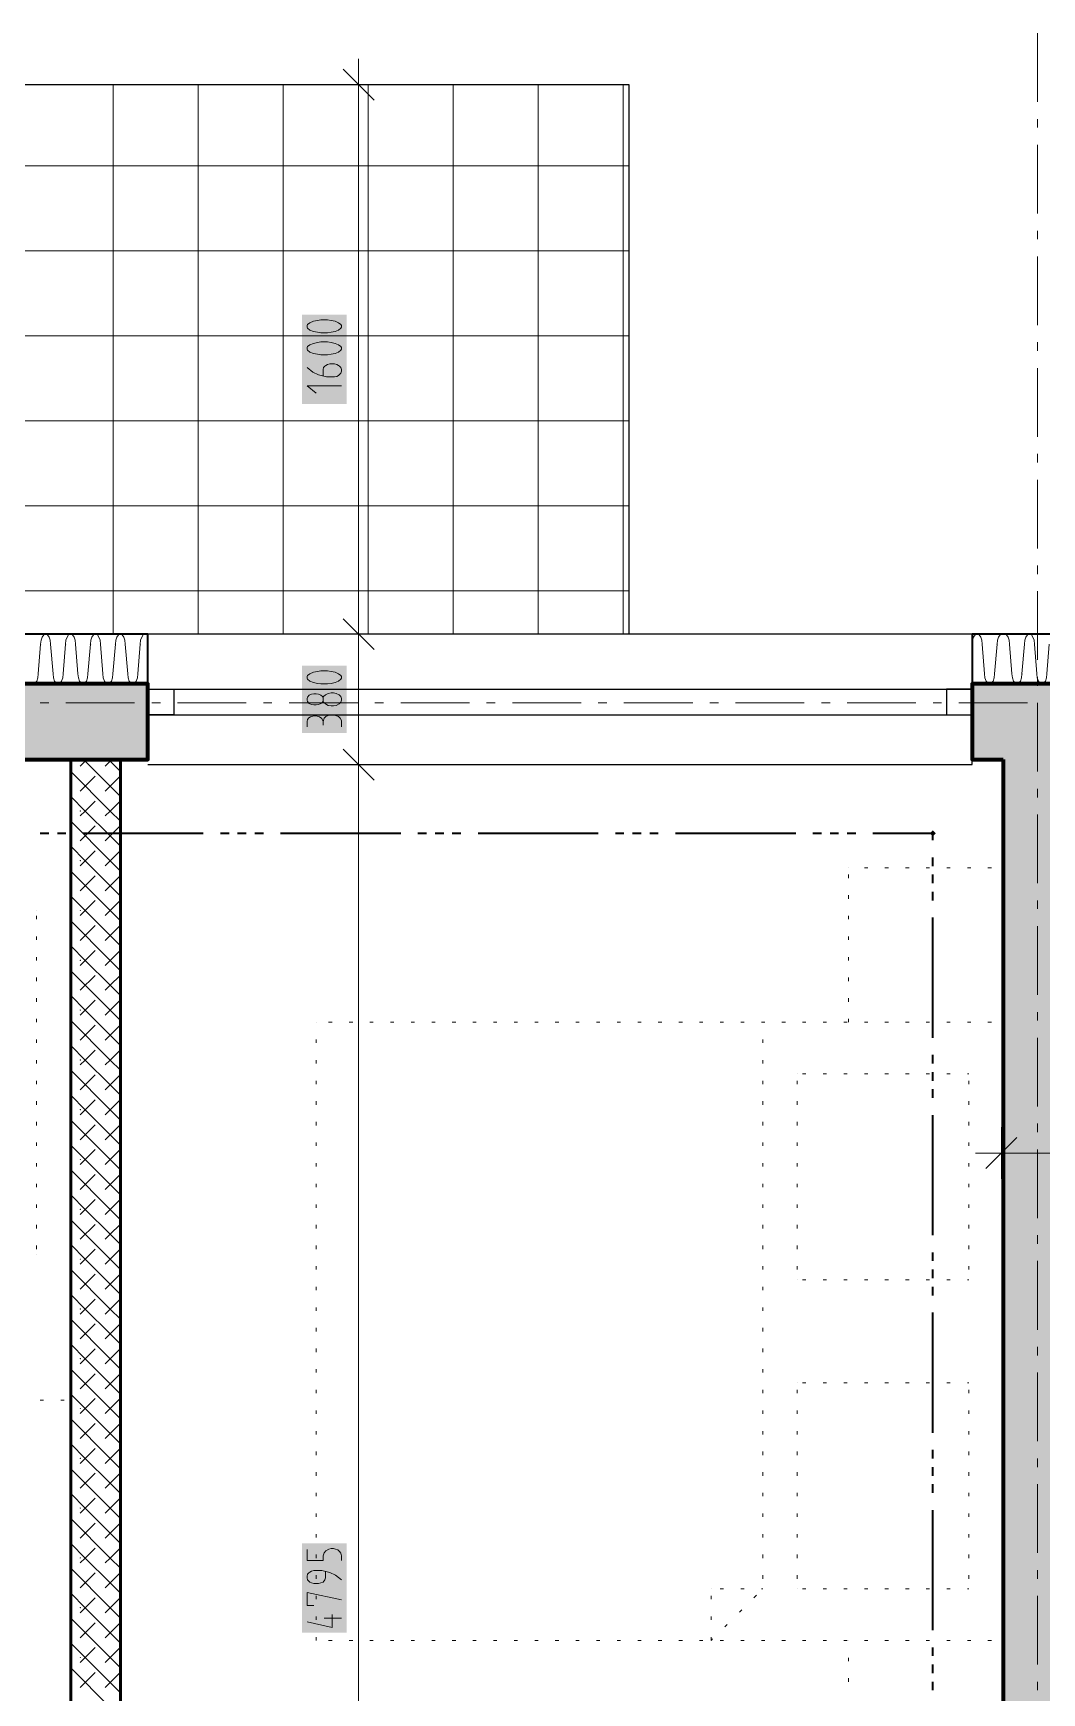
# Model space of a CAD drawing. Header units: millimetres. Extents: x 0 to 594, y 0 to 420.
# Drawn here: x 385.46 to 415.57, y 302.35 to 351.89 of the extents above; entities that cross this region are included whole.
import ezdxf

# ---------------------------------------------------------------- set-up
doc = ezdxf.new("R2010")
doc.units = ezdxf.units.MM
doc.header["$LTSCALE"] = 8
for name, color, linetype in [('PDF_Koty delkove', 7, 'Continuous'), ('PDF_Nabytek', 7, 'Continuous'), ('PDF_Obecne 0.25', 7, 'Continuous'), ('PDF_Okna', 7, 'Continuous'), ('PDF_Osy hlavni', 7, 'Continuous'), ('PDF_Pozarni useky', 7, 'Continuous'), ('PDF_Pricky zdene', 7, 'Continuous'), ('PDF_Srafy', 7, 'Continuous'), ('PDF_Steny obvodove nosne', 7, 'Continuous'), ('PDF_Zatepleni', 7, 'Continuous')]:
    doc.layers.add(name, color=color, linetype=linetype)

msp = doc.modelspace()

# ---------------------------------------------------------------- linework, layer by layer
at = {"layer": 'PDF_Koty delkove', "lineweight": 18}
for points in [[(395.636, 349.889), (394.714, 350.811)], [(395.175, 350.35), (395.175, 351.119)], [(395.944, 350.35), (395.175, 350.35), (394.406, 350.35)], [(395.175, 243.7), (395.175, 246.262), (395.175, 249.03), (395.175, 251.51), (395.175, 279.421), (395.175, 280.907), (395.175, 330.055), (395.175, 333.95), (395.175, 350.35)], [(394.252, 343.328), (394.047, 343.328), (393.945, 343.314), (393.825, 343.287), (393.723, 343.245), (393.654, 343.191), (393.638, 343.163), (393.638, 343.109), (393.654, 343.081), (393.723, 343.027), (393.825, 342.986), (393.945, 342.958), (394.047, 342.944), (394.252, 342.944), (394.354, 342.958), (394.474, 342.986), (394.577, 343.027), (394.645, 343.081), (394.663, 343.109), (394.663, 343.163), (394.645, 343.191), (394.577, 343.245), (394.474, 343.287)], [(394.474, 343.287), (394.354, 343.314), (394.252, 343.328)], [(394.457, 341.63), (394.218, 341.63), (393.979, 341.685), (393.808, 341.767), (393.638, 341.904)], [(394.115, 341.658), (394.115, 341.849), (394.133, 341.904), (394.167, 341.945), (394.201, 341.972), (394.252, 342), (394.32, 342.013), (394.457, 342.013), (394.525, 342), (394.577, 341.972), (394.61, 341.945), (394.645, 341.904), (394.663, 341.849), (394.663, 341.795), (394.645, 341.74), (394.61, 341.699), (394.577, 341.672), (394.525, 341.644), (394.457, 341.63)], [(394.663, 341.356), (393.638, 341.356), (393.91, 341.138)], [(395.636, 333.489), (394.714, 334.411)], [(395.944, 333.95), (395.175, 333.95), (394.406, 333.95)], [(394.115, 331.948), (394.098, 331.921), (394.047, 331.88), (393.979, 331.853), (393.91, 331.839), (393.842, 331.839), (393.774, 331.853), (393.705, 331.88), (393.654, 331.935), (393.638, 331.976), (393.638, 332.03), (393.654, 332.071), (393.705, 332.126), (393.774, 332.154)], [(393.774, 332.154), (393.842, 332.167), (393.91, 332.167), (393.979, 332.154), (394.047, 332.126), (394.098, 332.085), (394.115, 332.058)], [(393.638, 331.182), (393.638, 331.346), (393.654, 331.401), (393.689, 331.455)], [(393.689, 331.455), (393.74, 331.483), (393.842, 331.51), (393.91, 331.51), (394.013, 331.483), (394.081, 331.428), (394.115, 331.346), (394.115, 331.237)], [(394.663, 331.182), (394.663, 331.373), (394.628, 331.441), (394.577, 331.496), (394.491, 331.524), (394.423, 331.538), (394.354, 331.538), (394.269, 331.524), (394.201, 331.496), (394.15, 331.441), (394.115, 331.346)], [(395.636, 329.594), (394.714, 330.516)], [(395.944, 330.055), (395.175, 330.055), (394.406, 330.055)], [(414.361, 319.233), (414.361, 318.464), (414.361, 317.696)], [(414.822, 318.925), (413.899, 318.003)], [(414.361, 318.464), (413.592, 318.464)], [(549.557, 318.464), (545.764, 318.464), (542.39, 318.464), (503.945, 318.464), (501.177, 318.464), (459.665, 318.464), (456.898, 318.464), (416.513, 318.464), (414.361, 318.464)], [(393.638, 306.631), (393.638, 306.303), (394.115, 306.303), (394.115, 306.44), (394.15, 306.535), (394.201, 306.59), (394.286, 306.645), (394.354, 306.659), (394.423, 306.659), (394.491, 306.645), (394.559, 306.617), (394.61, 306.576), (394.645, 306.522), (394.663, 306.44), (394.663, 306.303)], [(394.663, 305.728), (394.491, 305.865), (394.32, 305.947), (394.081, 306.001), (393.842, 306.001), (393.774, 305.988), (393.723, 305.96), (393.689, 305.933), (393.654, 305.892), (393.638, 305.837), (393.638, 305.783), (393.654, 305.728), (393.689, 305.687), (393.723, 305.66), (393.774, 305.632), (393.842, 305.618), (393.979, 305.618), (394.047, 305.632), (394.115, 305.66), (394.167, 305.728), (394.184, 305.783), (394.184, 305.974)], [(393.842, 304.961), (393.638, 304.961), (393.638, 305.344), (394.663, 305.126)], [(394.389, 304.687), (394.389, 304.304), (393.638, 304.469)], [(394.663, 304.578), (394.15, 304.578)]]:
    msp.add_lwpolyline(points, dxfattribs=at)
for points in [[(394.252, 342.671), (394.047, 342.671), (393.945, 342.657), (393.825, 342.629), (393.723, 342.588), (393.654, 342.534), (393.638, 342.506), (393.638, 342.452), (393.654, 342.424), (393.723, 342.37), (393.825, 342.329), (393.945, 342.301), (394.047, 342.287), (394.252, 342.287), (394.354, 342.301), (394.474, 342.329), (394.577, 342.37), (394.645, 342.424), (394.663, 342.452), (394.663, 342.506), (394.645, 342.534), (394.577, 342.588), (394.474, 342.629), (394.354, 342.657)], [(394.252, 332.852), (394.047, 332.852), (393.945, 332.838), (393.825, 332.811), (393.723, 332.769), (393.654, 332.715), (393.638, 332.687), (393.638, 332.633), (393.654, 332.605), (393.723, 332.551), (393.825, 332.51), (393.945, 332.482), (394.047, 332.468), (394.252, 332.468), (394.354, 332.482), (394.474, 332.51), (394.577, 332.551), (394.645, 332.605), (394.663, 332.633), (394.663, 332.687), (394.645, 332.715), (394.577, 332.769), (394.474, 332.811), (394.354, 332.838)], [(394.423, 332.195), (394.354, 332.195), (394.269, 332.181), (394.184, 332.14), (394.133, 332.085), (394.115, 332.058), (394.115, 331.948), (394.133, 331.921), (394.184, 331.866), (394.269, 331.825), (394.354, 331.811), (394.423, 331.811), (394.508, 331.825), (394.594, 331.866), (394.645, 331.921), (394.663, 331.976), (394.663, 332.03), (394.645, 332.085), (394.594, 332.14), (394.508, 332.181)]]:
    msp.add_lwpolyline(points, close=True, dxfattribs=at)
at = {"layer": 'PDF_Koty delkove', "color": 7, "lineweight": 18, "true_color": 0xffffff, "transparency": 33554559}
for points in [[(394.816, 340.819), (394.816, 343.481), (393.484, 340.819), (393.484, 343.481)], [(394.816, 331), (394.816, 333.005), (393.484, 331), (393.484, 333.005)], [(394.816, 304.15), (394.816, 306.812), (393.484, 304.15), (393.484, 306.812)]]:
    msp.add_solid(points, dxfattribs=at)
at = {"layer": 'PDF_Nabytek', "lineweight": 13}
for points in [[(386.583, 330.055), (386.583, 330.055)], [(386.583, 329.745), (386.583, 329.848)], [(386.583, 329.13), (386.583, 329.233)], [(386.583, 328.515), (386.583, 328.618)], [(386.583, 327.9), (386.583, 328.003)], [(386.583, 327.285), (386.583, 327.388)], [(409.799, 326.98), (409.799, 326.98)], [(409.799, 326.98), (409.799, 326.98)], [(410.374, 326.98), (410.271, 326.98)], [(410.989, 326.98), (410.886, 326.98)], [(411.604, 326.98), (411.501, 326.98)], [(412.219, 326.98), (412.116, 326.98)], [(412.834, 326.98), (412.731, 326.98)], [(413.449, 326.98), (413.346, 326.98)], [(414.064, 326.98), (413.961, 326.98)], [(414.412, 326.98), (414.412, 326.98)], [(414.412, 326.98), (414.412, 326.98)], [(386.583, 326.67), (386.583, 326.773)], [(409.799, 326.67), (409.799, 326.773)], [(414.412, 326.67), (414.412, 326.773)], [(386.583, 326.055), (386.583, 326.158)], [(409.799, 326.055), (409.799, 326.158)], [(414.412, 326.055), (414.412, 326.158)], [(385.558, 325.699), (385.558, 325.699)], [(385.558, 325.699), (385.558, 325.699)], [(385.558, 325.44), (385.558, 325.543)], [(386.583, 325.44), (386.583, 325.543)], [(409.799, 325.44), (409.799, 325.543)], [(414.412, 325.44), (414.412, 325.543)], [(385.558, 324.825), (385.558, 324.928)], [(386.583, 324.825), (386.583, 324.928)], [(409.799, 324.825), (409.799, 324.928)], [(414.412, 324.825), (414.412, 324.928)], [(385.558, 324.21), (385.558, 324.313)], [(386.583, 324.21), (386.583, 324.313)], [(409.799, 324.21), (409.799, 324.313)], [(414.412, 324.21), (414.412, 324.313)], [(385.558, 323.595), (385.558, 323.698)], [(386.583, 323.595), (386.583, 323.698)], [(409.799, 323.595), (409.799, 323.698)], [(414.412, 323.595), (414.412, 323.698)], [(385.558, 322.98), (385.558, 323.083)], [(386.583, 322.98), (386.583, 323.083)], [(409.799, 322.98), (409.799, 323.083)], [(414.412, 322.98), (414.412, 323.083)], [(385.558, 322.365), (385.558, 322.468)], [(386.583, 322.365), (386.583, 322.468)], [(409.799, 322.368), (409.799, 322.468)], [(414.412, 322.368), (414.412, 322.468)], [(393.912, 322.365), (393.912, 322.368)], [(393.912, 322.368), (393.912, 322.368)], [(393.912, 322.368), (393.912, 322.368)], [(394.384, 322.368), (394.282, 322.368)], [(394.999, 322.368), (394.897, 322.368)], [(395.614, 322.368), (395.512, 322.368)], [(396.229, 322.368), (396.127, 322.368)], [(396.844, 322.368), (396.742, 322.368)], [(397.459, 322.368), (397.357, 322.368)], [(398.074, 322.368), (397.972, 322.368)], [(398.689, 322.368), (398.587, 322.368)], [(399.304, 322.368), (399.202, 322.368)], [(399.919, 322.368), (399.817, 322.368)], [(400.534, 322.368), (400.432, 322.368)], [(401.149, 322.368), (401.047, 322.368)], [(401.764, 322.368), (401.662, 322.368)], [(402.379, 322.368), (402.277, 322.368)], [(402.994, 322.368), (402.892, 322.368)], [(403.609, 322.368), (403.507, 322.368)], [(404.224, 322.368), (404.122, 322.368)], [(404.839, 322.368), (404.737, 322.368)], [(405.454, 322.368), (405.352, 322.368)], [(406.069, 322.368), (405.967, 322.368)], [(406.684, 322.368), (406.582, 322.368)], [(407.299, 322.368), (407.197, 322.368)], [(407.237, 322.365), (407.237, 322.368)], [(407.237, 322.368), (407.237, 322.368)], [(407.914, 322.368), (407.812, 322.368)], [(408.529, 322.368), (408.427, 322.368)], [(409.144, 322.368), (409.042, 322.368)], [(409.759, 322.368), (409.656, 322.368)], [(409.799, 322.368), (409.799, 322.368)], [(410.374, 322.368), (410.271, 322.368)], [(410.989, 322.368), (410.886, 322.368)], [(411.604, 322.368), (411.501, 322.368)], [(412.219, 322.368), (412.116, 322.368)], [(412.834, 322.368), (412.731, 322.368)], [(413.449, 322.368), (413.346, 322.368)], [(414.064, 322.368), (413.961, 322.368)], [(414.412, 322.368), (414.412, 322.368)], [(414.412, 322.365), (414.412, 322.368)], [(414.412, 322.368), (414.412, 322.368)], [(414.412, 322.368), (414.412, 322.368)], [(385.558, 321.75), (385.558, 321.853)], [(386.583, 321.75), (386.583, 321.853)], [(393.912, 321.75), (393.912, 321.853)], [(407.237, 321.75), (407.237, 321.853)], [(414.412, 321.75), (414.412, 321.853)], [(385.558, 321.135), (385.558, 321.238)], [(386.583, 321.135), (386.583, 321.238)], [(393.912, 321.135), (393.912, 321.238)], [(407.237, 321.135), (407.237, 321.238)], [(414.412, 321.135), (414.412, 321.238)], [(385.558, 320.52), (385.558, 320.623)], [(386.583, 320.52), (386.583, 320.623)], [(393.912, 320.52), (393.912, 320.623)], [(407.237, 320.52), (407.237, 320.623)], [(408.262, 320.83), (408.262, 320.83)], [(408.262, 320.83), (408.262, 320.83)], [(408.262, 320.52), (408.262, 320.623)], [(408.529, 320.83), (408.427, 320.83)], [(409.144, 320.83), (409.042, 320.83)], [(409.759, 320.83), (409.656, 320.83)], [(410.374, 320.83), (410.271, 320.83)], [(410.989, 320.83), (410.886, 320.83)], [(411.604, 320.83), (411.501, 320.83)], [(412.219, 320.83), (412.116, 320.83)], [(412.834, 320.83), (412.731, 320.83)], [(413.387, 320.83), (413.346, 320.83)], [(413.387, 320.83), (413.387, 320.83)], [(413.387, 320.52), (413.387, 320.623)], [(414.412, 320.52), (414.412, 320.623)], [(385.558, 319.905), (385.558, 320.008)], [(386.583, 319.905), (386.583, 320.008)], [(393.912, 319.905), (393.912, 320.008)], [(407.237, 319.905), (407.237, 320.008)], [(408.262, 319.905), (408.262, 320.008)], [(413.387, 319.905), (413.387, 320.008)], [(414.412, 319.905), (414.412, 320.008)], [(385.558, 319.29), (385.558, 319.393)], [(386.583, 319.29), (386.583, 319.393)], [(393.912, 319.29), (393.912, 319.393)], [(407.237, 319.29), (407.237, 319.393)], [(408.262, 319.29), (408.262, 319.393)], [(413.387, 319.29), (413.387, 319.393)], [(414.412, 319.29), (414.412, 319.393)], [(385.558, 318.675), (385.558, 318.778)], [(386.583, 318.675), (386.583, 318.778)], [(393.912, 318.675), (393.912, 318.778)], [(407.237, 318.675), (407.237, 318.778)], [(408.262, 318.675), (408.262, 318.778)], [(413.387, 318.675), (413.387, 318.778)], [(414.412, 318.675), (414.412, 318.778)], [(385.558, 318.06), (385.558, 318.163)], [(386.583, 318.06), (386.583, 318.163)], [(393.912, 318.06), (393.912, 318.163)], [(407.237, 318.06), (407.237, 318.163)], [(408.262, 318.06), (408.262, 318.163)], [(413.387, 318.06), (413.387, 318.163)], [(414.412, 318.06), (414.412, 318.163)], [(385.558, 317.445), (385.558, 317.548)], [(386.583, 317.445), (386.583, 317.548)], [(393.912, 317.445), (393.912, 317.548)], [(407.237, 317.445), (407.237, 317.548)], [(408.262, 317.445), (408.262, 317.548)], [(413.387, 317.445), (413.387, 317.548)], [(414.412, 317.445), (414.412, 317.548)], [(385.558, 316.83), (385.558, 316.933)], [(386.583, 316.83), (386.583, 316.933)], [(393.912, 316.83), (393.912, 316.933)], [(407.237, 316.83), (407.237, 316.933)], [(408.262, 316.83), (408.262, 316.933)], [(413.387, 316.83), (413.387, 316.933)], [(414.412, 316.83), (414.412, 316.933)], [(385.558, 316.215), (385.558, 316.318)], [(386.583, 316.215), (386.583, 316.318)], [(393.912, 316.215), (393.912, 316.318)], [(407.237, 316.215), (407.237, 316.318)], [(408.262, 316.215), (408.262, 316.318)], [(413.387, 316.215), (413.387, 316.318)], [(414.412, 316.215), (414.412, 316.318)], [(385.558, 315.6), (385.558, 315.703)], [(386.583, 315.6), (386.583, 315.703)], [(393.912, 315.6), (393.912, 315.703)], [(407.237, 315.6), (407.237, 315.703)], [(408.262, 315.6), (408.262, 315.703)], [(413.387, 315.6), (413.387, 315.703)], [(414.412, 315.6), (414.412, 315.703)], [(385.558, 315.449), (385.558, 315.449)], [(385.558, 315.449), (385.558, 315.449)], [(386.583, 314.985), (386.583, 315.088)], [(393.912, 314.985), (393.912, 315.088)], [(407.237, 314.985), (407.237, 315.088)], [(408.262, 314.985), (408.262, 315.088)], [(413.387, 314.985), (413.387, 315.088)], [(414.412, 314.985), (414.412, 315.088)], [(408.262, 314.68), (408.262, 314.68)], [(408.262, 314.68), (408.262, 314.68)], [(408.529, 314.68), (408.427, 314.68)], [(409.144, 314.68), (409.042, 314.68)], [(409.759, 314.68), (409.656, 314.68)], [(410.374, 314.68), (410.271, 314.68)], [(410.989, 314.68), (410.886, 314.68)], [(411.604, 314.68), (411.501, 314.68)], [(412.219, 314.68), (412.116, 314.68)], [(412.834, 314.68), (412.731, 314.68)], [(413.387, 314.68), (413.346, 314.68)], [(413.387, 314.68), (413.387, 314.68)], [(413.387, 314.68), (413.387, 314.68)], [(386.583, 314.37), (386.583, 314.473)], [(393.912, 314.37), (393.912, 314.473)], [(407.237, 314.37), (407.237, 314.473)], [(414.412, 314.37), (414.412, 314.473)], [(386.583, 313.755), (386.583, 313.858)], [(393.912, 313.755), (393.912, 313.858)], [(407.237, 313.755), (407.237, 313.858)], [(414.412, 313.755), (414.412, 313.858)], [(386.583, 313.14), (386.583, 313.243)], [(393.912, 313.14), (393.912, 313.243)], [(407.237, 313.14), (407.237, 313.243)], [(414.412, 313.14), (414.412, 313.243)], [(386.583, 312.525), (386.583, 312.628)], [(393.912, 312.525), (393.912, 312.628)], [(407.237, 312.525), (407.237, 312.628)], [(414.412, 312.525), (414.412, 312.628)], [(386.583, 311.91), (386.583, 312.013)], [(393.912, 311.91), (393.912, 312.013)], [(407.237, 311.91), (407.237, 312.013)], [(408.262, 311.605), (408.262, 311.605)], [(408.262, 311.605), (408.262, 311.605)], [(408.529, 311.605), (408.427, 311.605)], [(409.144, 311.605), (409.042, 311.605)], [(409.759, 311.605), (409.656, 311.605)], [(410.374, 311.605), (410.271, 311.605)], [(410.989, 311.605), (410.886, 311.605)], [(411.604, 311.605), (411.501, 311.605)], [(412.219, 311.605), (412.116, 311.605)], [(412.834, 311.605), (412.731, 311.605)], [(413.387, 311.605), (413.346, 311.605)], [(413.387, 311.605), (413.387, 311.605)], [(413.387, 311.605), (413.387, 311.605)], [(414.412, 311.91), (414.412, 312.013)], [(385.774, 311.093), (385.672, 311.093)], [(386.389, 311.093), (386.287, 311.093)], [(386.583, 311.295), (386.583, 311.398)], [(386.583, 311.093), (386.583, 311.093)], [(386.583, 311.093), (386.583, 311.093)], [(393.912, 311.295), (393.912, 311.398)], [(407.237, 311.295), (407.237, 311.398)], [(408.262, 311.295), (408.262, 311.398)], [(413.387, 311.295), (413.387, 311.398)], [(414.412, 311.295), (414.412, 311.398)], [(393.912, 310.68), (393.912, 310.783)], [(407.237, 310.68), (407.237, 310.783)], [(408.262, 310.68), (408.262, 310.783)], [(413.387, 310.68), (413.387, 310.783)], [(414.412, 310.68), (414.412, 310.783)], [(393.912, 310.065), (393.912, 310.168)], [(407.237, 310.065), (407.237, 310.168)], [(408.262, 310.065), (408.262, 310.168)], [(413.387, 310.065), (413.387, 310.168)], [(414.412, 310.065), (414.412, 310.168)], [(393.912, 309.45), (393.912, 309.553)], [(407.237, 309.45), (407.237, 309.553)], [(408.262, 309.45), (408.262, 309.553)], [(413.387, 309.45), (413.387, 309.553)], [(414.412, 309.45), (414.412, 309.553)], [(393.912, 308.835), (393.912, 308.938)], [(407.237, 308.835), (407.237, 308.938)], [(408.262, 308.835), (408.262, 308.938)], [(413.387, 308.835), (413.387, 308.938)], [(414.412, 308.835), (414.412, 308.938)], [(393.912, 308.221), (393.912, 308.323)], [(407.237, 308.221), (407.237, 308.323)], [(408.262, 308.221), (408.262, 308.323)], [(413.387, 308.221), (413.387, 308.323)], [(414.412, 308.221), (414.412, 308.323)], [(393.912, 307.606), (393.912, 307.708)], [(407.237, 307.606), (407.237, 307.708)], [(408.262, 307.606), (408.262, 307.708)], [(413.387, 307.606), (413.387, 307.708)], [(414.412, 307.606), (414.412, 307.708)], [(393.912, 306.991), (393.912, 307.093)], [(407.237, 306.991), (407.237, 307.093)], [(408.262, 306.991), (408.262, 307.093)], [(413.387, 306.991), (413.387, 307.093)], [(414.412, 306.991), (414.412, 307.093)], [(393.912, 306.376), (393.912, 306.478)], [(407.237, 306.376), (407.237, 306.478)], [(408.262, 306.376), (408.262, 306.478)], [(413.387, 306.376), (413.387, 306.478)], [(414.412, 306.376), (414.412, 306.478)], [(393.912, 305.761), (393.912, 305.863)], [(407.237, 305.761), (407.237, 305.863)], [(408.262, 305.761), (408.262, 305.863)], [(413.387, 305.761), (413.387, 305.863)], [(414.412, 305.761), (414.412, 305.863)], [(393.912, 305.146), (393.912, 305.248)], [(405.699, 305.455), (405.699, 305.455)], [(405.699, 305.455), (405.699, 305.455)], [(405.699, 305.146), (405.699, 305.248)], [(406.069, 305.455), (405.967, 305.455)], [(406.684, 305.455), (406.582, 305.455)], [(406.975, 305.194), (407.048, 305.266)], [(407.237, 305.455), (407.197, 305.455)], [(407.237, 305.455), (407.237, 305.455)], [(407.237, 305.455), (407.237, 305.455)], [(407.237, 305.455), (407.237, 305.455)], [(408.262, 305.455), (408.262, 305.455)], [(408.262, 305.455), (408.262, 305.455)], [(408.529, 305.455), (408.427, 305.455)], [(409.144, 305.455), (409.042, 305.455)], [(409.759, 305.455), (409.656, 305.455)], [(410.374, 305.455), (410.271, 305.455)], [(410.989, 305.455), (410.886, 305.455)], [(411.604, 305.455), (411.501, 305.455)], [(412.219, 305.455), (412.116, 305.455)], [(412.834, 305.455), (412.731, 305.455)], [(413.387, 305.455), (413.346, 305.455)], [(413.387, 305.455), (413.387, 305.455)], [(413.387, 305.455), (413.387, 305.455)], [(414.412, 305.146), (414.412, 305.248)], [(393.912, 304.531), (393.912, 304.633)], [(405.699, 304.531), (405.699, 304.633)], [(406.54, 304.759), (406.613, 304.831)], [(414.412, 304.531), (414.412, 304.633)], [(406.105, 304.324), (406.178, 304.396)], [(393.912, 303.918), (393.912, 304.018)], [(393.912, 303.918), (393.912, 303.918)], [(393.912, 303.918), (393.912, 303.918)], [(394.384, 303.918), (394.282, 303.918)], [(394.999, 303.918), (394.897, 303.918)], [(395.614, 303.918), (395.512, 303.918)], [(396.229, 303.918), (396.127, 303.918)], [(396.844, 303.918), (396.742, 303.918)], [(397.459, 303.918), (397.357, 303.918)], [(398.074, 303.918), (397.972, 303.918)], [(398.689, 303.918), (398.587, 303.918)], [(399.304, 303.918), (399.202, 303.918)], [(399.919, 303.918), (399.817, 303.918)], [(400.534, 303.918), (400.432, 303.918)], [(401.149, 303.918), (401.047, 303.918)], [(401.764, 303.918), (401.662, 303.918)], [(402.379, 303.918), (402.277, 303.918)], [(402.994, 303.918), (402.892, 303.918)], [(403.609, 303.918), (403.507, 303.918)], [(404.224, 303.918), (404.122, 303.918)], [(404.839, 303.918), (404.737, 303.918)], [(405.454, 303.918), (405.352, 303.918)], [(405.743, 303.961), (405.699, 303.918), (405.699, 304.018)], [(405.699, 303.918), (405.699, 303.918)], [(405.699, 303.918), (405.699, 303.918)], [(406.069, 303.918), (405.967, 303.918)], [(406.684, 303.918), (406.582, 303.918)], [(407.299, 303.918), (407.197, 303.918)], [(407.914, 303.918), (407.812, 303.918)], [(408.529, 303.918), (408.427, 303.918)], [(409.144, 303.918), (409.042, 303.918)], [(409.759, 303.918), (409.656, 303.918)], [(409.799, 303.916), (409.799, 303.918)], [(409.799, 303.918), (409.799, 303.918)], [(410.374, 303.918), (410.271, 303.918)], [(410.989, 303.918), (410.886, 303.918)], [(411.604, 303.918), (411.501, 303.918)], [(412.219, 303.918), (412.116, 303.918)], [(412.834, 303.918), (412.731, 303.918)], [(413.449, 303.918), (413.346, 303.918)], [(414.064, 303.918), (413.961, 303.918)], [(414.412, 303.918), (414.412, 304.018)], [(414.412, 303.918), (414.412, 303.918)], [(414.412, 303.918), (414.412, 303.918)], [(414.412, 303.916), (414.412, 303.918)], [(414.412, 303.918), (414.412, 303.918)], [(409.799, 303.301), (409.799, 303.403)], [(414.412, 303.301), (414.412, 303.403)], [(409.799, 302.686), (409.799, 302.788)], [(414.412, 302.686), (414.412, 302.788)]]:
    msp.add_lwpolyline(points, dxfattribs=at)
at = {"layer": 'PDF_Obecne 0.25', "lineweight": 25}
for points in [[(371.465, 350.35), (403.239, 350.35)], [(403.239, 350.35), (403.239, 333.95)]]:
    msp.add_lwpolyline(points, dxfattribs=at)
at = {"layer": 'PDF_Okna', "lineweight": 25}
for points in [[(388.889, 330.055), (413.489, 330.055), (413.489, 332.669), (413.489, 333.95), (388.889, 333.95)], [(388.889, 332.31), (413.489, 332.31)], [(388.889, 331.541), (413.489, 331.541)]]:
    msp.add_lwpolyline(points, dxfattribs=at)
for points in [[(388.889, 332.31), (389.658, 332.31), (389.658, 331.541), (388.889, 331.541)], [(413.489, 332.31), (412.72, 332.31), (412.72, 331.541), (413.489, 331.541)]]:
    msp.add_lwpolyline(points, close=True, dxfattribs=at)
at = {"layer": 'PDF_Osy hlavni', "lineweight": 18}
for points in [[(415.437, 349.835), (415.437, 351.885)], [(415.437, 349.066), (415.437, 349.323)], [(415.437, 346.504), (415.437, 348.554)], [(415.437, 345.735), (415.437, 345.991)], [(415.437, 343.173), (415.437, 345.223)], [(415.437, 342.404), (415.437, 342.66)], [(415.437, 339.841), (415.437, 341.891)], [(415.437, 339.073), (415.437, 339.329)], [(415.437, 336.51), (415.437, 338.56)], [(415.437, 335.742), (415.437, 335.998)], [(415.437, 333.179), (415.437, 335.229)], [(415.437, 332.41), (415.437, 332.667)], [(385.928, 331.9), (385.672, 331.9)], [(388.49, 331.9), (386.44, 331.9)], [(389.259, 331.9), (389.003, 331.9)], [(391.822, 331.9), (389.772, 331.9)], [(392.59, 331.9), (392.334, 331.9)], [(395.153, 331.9), (393.103, 331.9)], [(395.922, 331.9), (395.665, 331.9)], [(398.484, 331.9), (396.434, 331.9)], [(399.253, 331.9), (398.997, 331.9)], [(401.815, 331.9), (399.765, 331.9)], [(402.584, 331.9), (402.328, 331.9)], [(405.147, 331.9), (403.097, 331.9)], [(405.915, 331.9), (405.659, 331.9)], [(408.478, 331.9), (406.428, 331.9)], [(409.247, 331.9), (408.99, 331.9)], [(411.809, 331.9), (409.759, 331.9)], [(412.578, 331.9), (412.321, 331.9)], [(415.14, 331.9), (413.09, 331.9)], [(415.437, 329.848), (415.437, 331.898)], [(415.437, 329.079), (415.437, 329.335)], [(415.437, 326.517), (415.437, 328.567)], [(415.437, 325.748), (415.437, 326.004)], [(415.437, 323.185), (415.437, 325.235)], [(415.437, 322.417), (415.437, 322.673)], [(415.437, 319.854), (415.437, 321.904)], [(415.437, 319.085), (415.437, 319.342)], [(415.437, 316.523), (415.437, 318.573)], [(415.437, 315.754), (415.437, 316.01)], [(415.437, 313.192), (415.437, 315.242)], [(415.437, 312.423), (415.437, 312.679)], [(415.437, 309.86), (415.437, 311.91)], [(415.437, 309.092), (415.437, 309.348)], [(415.437, 306.529), (415.437, 308.579)], [(415.437, 305.761), (415.437, 306.017)], [(415.437, 303.198), (415.437, 305.248)], [(415.437, 302.429), (415.437, 302.686)]]:
    msp.add_lwpolyline(points, dxfattribs=at)
at = {"layer": 'PDF_Pozarni useky', "lineweight": 35}
for points in [[(385.928, 328.005), (385.672, 328.005)], [(386.44, 328.005), (386.184, 328.005)], [(390.54, 328.005), (386.953, 328.005)], [(391.309, 328.005), (391.053, 328.005)], [(391.822, 328.005), (391.565, 328.005)], [(392.334, 328.005), (392.078, 328.005)], [(396.434, 328.005), (392.847, 328.005)], [(397.203, 328.005), (396.947, 328.005)], [(397.715, 328.005), (397.459, 328.005)], [(398.228, 328.005), (397.972, 328.005)], [(402.328, 328.005), (398.74, 328.005)], [(403.097, 328.005), (402.84, 328.005)], [(403.609, 328.005), (403.353, 328.005)], [(404.122, 328.005), (403.865, 328.005)], [(408.222, 328.005), (404.634, 328.005)], [(408.99, 328.005), (408.734, 328.005)], [(409.503, 328.005), (409.247, 328.005)], [(410.015, 328.005), (409.759, 328.005)], [(412.311, 327.798), (412.311, 328.005), (410.528, 328.005)], [(412.311, 327.029), (412.311, 327.285)], [(412.311, 326.517), (412.311, 326.773)], [(412.311, 326.004), (412.311, 326.26)], [(412.311, 321.904), (412.311, 325.492)], [(412.311, 321.135), (412.311, 321.392)], [(412.311, 320.623), (412.311, 320.879)], [(412.311, 320.11), (412.311, 320.367)], [(412.311, 316.01), (412.311, 319.598)], [(412.311, 315.242), (412.311, 315.498)], [(412.311, 314.729), (412.311, 314.985)], [(412.311, 314.217), (412.311, 314.473)], [(412.311, 310.117), (412.311, 313.704)], [(412.311, 309.348), (412.311, 309.604)], [(412.311, 308.835), (412.311, 309.092)], [(412.311, 308.323), (412.311, 308.579)], [(412.311, 304.223), (412.311, 307.81)], [(412.311, 303.454), (412.311, 303.711)], [(412.311, 302.942), (412.311, 303.198)], [(412.311, 302.429), (412.311, 302.686)]]:
    msp.add_lwpolyline(points, dxfattribs=at)
at = {"layer": 'PDF_Pozarni useky', "lineweight": 35, "transparency": 33554559}
for points in [[(412.311, 327.916), (412.221, 328.005), (412.4, 328.005), (412.311, 328.095)], [(412.4, 328.005), (412.311, 327.916), (412.311, 328.095), (412.221, 328.005)]]:
    msp.add_solid(points, dxfattribs=at)
at = {"layer": 'PDF_Pricky zdene', "lineweight": 50}
msp.add_lwpolyline([(388.07, 280.907), (388.07, 330.055), (388.07, 330.209), (386.583, 330.209), (386.583, 330.055), (386.583, 280.907), (388.069, 280.907)], close=True, dxfattribs=at)
at = {"layer": 'PDF_Pricky zdene', "lineweight": 9}
for points in [[(386.87, 330.009), (387.019, 330.158)], [(387.019, 330.158), (386.968, 330.209)], [(387.762, 329.415), (387.019, 330.158), (387.07, 330.209)], [(387.613, 330.009), (387.762, 330.158)], [(388.07, 329.85), (387.762, 330.158), (387.711, 330.209)], [(387.762, 330.158), (387.813, 330.209)], [(388.07, 328.364), (387.762, 328.671), (386.583, 329.85)], [(386.87, 329.266), (387.316, 329.712)], [(387.613, 329.266), (387.762, 329.415), (388.059, 329.712)], [(388.07, 329.107), (387.762, 329.415)], [(387.019, 328.671), (386.583, 329.107)], [(388.07, 327.621), (387.762, 327.928), (387.019, 328.671), (387.316, 328.969)], [(387.762, 328.671), (388.059, 328.969)], [(386.87, 328.523), (387.019, 328.671)], [(387.613, 328.523), (387.762, 328.671)], [(388.07, 326.878), (387.762, 327.185), (386.583, 328.364)], [(386.87, 327.78), (387.316, 328.226)], [(387.613, 327.78), (387.762, 327.928)], [(387.762, 327.928), (388.059, 328.226)], [(387.019, 327.185), (386.583, 327.621)], [(388.07, 326.135), (387.762, 326.442), (387.019, 327.185), (387.316, 327.482)], [(387.762, 327.185), (388.059, 327.482)], [(386.87, 327.037), (387.019, 327.185)], [(387.613, 327.037), (387.762, 327.185)], [(388.07, 325.391), (387.762, 325.699), (386.583, 326.878)], [(386.87, 326.293), (387.316, 326.739)], [(387.613, 326.293), (387.762, 326.442)], [(387.762, 326.442), (388.059, 326.739)], [(387.019, 325.699), (386.583, 326.135)], [(388.07, 324.648), (387.762, 324.956), (387.019, 325.699), (387.316, 325.996)], [(387.762, 325.699), (388.059, 325.996)], [(386.87, 325.55), (387.019, 325.699)], [(387.613, 325.55), (387.762, 325.699)], [(388.07, 323.905), (387.762, 324.213), (386.583, 325.391)], [(386.87, 324.807), (387.316, 325.253)], [(387.613, 324.807), (387.762, 324.956)], [(387.762, 324.956), (388.059, 325.253)], [(387.019, 324.213), (386.583, 324.648)], [(388.07, 323.162), (387.762, 323.47), (387.019, 324.213), (387.316, 324.51)], [(387.762, 324.213), (388.059, 324.51)], [(386.87, 324.064), (387.019, 324.213)], [(387.613, 324.064), (387.762, 324.213)], [(388.07, 322.419), (387.762, 322.727), (386.583, 323.905)], [(386.87, 323.321), (387.316, 323.767)], [(387.613, 323.321), (387.762, 323.47)], [(387.762, 323.47), (388.059, 323.767)], [(387.019, 322.727), (386.583, 323.162)], [(388.07, 321.676), (387.762, 321.983), (387.019, 322.727), (387.316, 323.024)], [(387.762, 322.727), (388.059, 323.024)], [(386.87, 322.578), (387.019, 322.727)], [(387.613, 322.578), (387.762, 322.727)], [(388.07, 320.933), (387.762, 321.24), (386.583, 322.419)], [(386.87, 321.835), (387.316, 322.281)], [(387.613, 321.835), (387.762, 321.983)], [(387.762, 321.983), (388.059, 322.281)], [(387.019, 321.24), (386.583, 321.676)], [(388.07, 320.19), (387.762, 320.497), (387.019, 321.24), (387.316, 321.538)], [(387.762, 321.24), (388.059, 321.538)], [(386.87, 321.092), (387.019, 321.24)], [(387.613, 321.092), (387.762, 321.24)], [(388.07, 319.447), (387.762, 319.754), (386.583, 320.933)], [(386.87, 320.349), (387.316, 320.794)], [(387.613, 320.349), (387.762, 320.497)], [(387.762, 320.497), (388.059, 320.794)], [(387.019, 319.754), (386.583, 320.19)], [(388.07, 318.703), (387.762, 319.011), (387.019, 319.754), (387.316, 320.051)], [(387.762, 319.754), (388.059, 320.051)], [(386.87, 319.605), (387.019, 319.754)], [(387.613, 319.605), (387.762, 319.754)], [(388.07, 317.96), (387.762, 318.268), (386.583, 319.447)], [(386.87, 318.862), (387.316, 319.308)], [(387.613, 318.862), (387.762, 319.011)], [(387.762, 319.011), (388.059, 319.308)], [(387.019, 318.268), (386.583, 318.703)], [(388.07, 317.217), (387.762, 317.525), (387.019, 318.268), (387.316, 318.565)], [(387.762, 318.268), (388.059, 318.565)], [(386.87, 318.119), (387.019, 318.268)], [(387.613, 318.119), (387.762, 318.268)], [(387.762, 316.782), (386.583, 317.96)], [(386.87, 317.376), (387.316, 317.822)], [(387.613, 317.376), (387.762, 317.525)], [(387.762, 317.525), (388.059, 317.822)], [(387.019, 316.782), (386.583, 317.217)], [(387.019, 316.782), (387.316, 317.079)], [(388.07, 316.474), (387.762, 316.782), (388.059, 317.079)], [(386.87, 316.633), (387.019, 316.782)], [(387.762, 316.038), (387.019, 316.782)], [(387.613, 316.633), (387.762, 316.782)], [(387.762, 315.295), (386.583, 316.474)], [(386.87, 315.89), (387.316, 316.336)], [(388.07, 315.731), (387.762, 316.038), (387.613, 315.89)], [(387.762, 316.038), (388.059, 316.336)], [(387.019, 315.295), (386.583, 315.731)], [(387.019, 315.295), (387.316, 315.593)], [(388.07, 314.988), (387.762, 315.295), (388.059, 315.593)], [(386.87, 315.147), (387.019, 315.295)], [(387.762, 314.552), (387.019, 315.295)], [(387.613, 315.147), (387.762, 315.295)], [(387.762, 313.809), (386.583, 314.988)], [(386.87, 314.404), (387.316, 314.849)], [(388.07, 314.245), (387.762, 314.552), (387.613, 314.404)], [(387.762, 314.552), (388.059, 314.849)], [(387.019, 313.809), (386.583, 314.245)], [(387.019, 313.809), (387.316, 314.106)], [(388.07, 313.502), (387.762, 313.809), (388.059, 314.106)], [(386.87, 313.66), (387.019, 313.809)], [(387.762, 313.066), (387.019, 313.809)], [(387.613, 313.66), (387.762, 313.809)], [(387.762, 312.323), (386.583, 313.502)], [(386.87, 312.917), (387.316, 313.363)], [(388.07, 312.758), (387.762, 313.066), (387.613, 312.917)], [(387.762, 313.066), (388.059, 313.363)], [(387.019, 312.323), (386.583, 312.758)], [(388.07, 311.272), (387.762, 311.58), (387.019, 312.323), (387.316, 312.62)], [(388.07, 312.015), (387.762, 312.323), (388.059, 312.62)], [(386.87, 312.174), (387.019, 312.323)], [(387.613, 312.174), (387.762, 312.323)], [(387.762, 310.837), (386.583, 312.015)], [(386.87, 311.431), (387.316, 311.877)], [(387.613, 311.431), (387.762, 311.58)], [(387.762, 311.58), (388.059, 311.877)], [(387.019, 310.837), (386.583, 311.272)], [(387.762, 310.094), (387.019, 310.837), (387.316, 311.134)], [(388.07, 310.529), (387.762, 310.837), (388.059, 311.134)], [(386.87, 310.688), (387.019, 310.837)], [(387.613, 310.688), (387.762, 310.837)], [(387.762, 309.35), (386.583, 310.529)], [(386.87, 309.945), (387.316, 310.391)], [(388.07, 309.786), (387.762, 310.094), (387.613, 309.945)], [(387.762, 310.094), (388.059, 310.391)], [(387.019, 309.35), (386.583, 309.786)], [(387.762, 308.607), (387.019, 309.35), (387.316, 309.648)], [(388.07, 309.043), (387.762, 309.35), (388.059, 309.648)], [(386.87, 309.202), (387.019, 309.35)], [(387.613, 309.202), (387.762, 309.35)], [(387.762, 307.864), (386.583, 309.043)], [(386.87, 308.459), (387.316, 308.905)], [(388.07, 308.3), (387.762, 308.607), (387.613, 308.459)], [(387.762, 308.607), (388.059, 308.905)], [(387.019, 307.864), (386.583, 308.3)], [(387.019, 307.864), (387.316, 308.161)], [(388.07, 307.557), (387.762, 307.864), (388.059, 308.161)], [(386.87, 307.716), (387.019, 307.864)], [(387.762, 307.121), (387.019, 307.864)], [(387.613, 307.716), (387.762, 307.864)], [(387.762, 306.378), (386.583, 307.557)], [(386.87, 306.972), (387.316, 307.418)], [(388.07, 306.814), (387.762, 307.121), (387.613, 306.972)], [(387.762, 307.121), (388.059, 307.418)], [(387.019, 306.378), (386.583, 306.814)], [(387.762, 305.635), (387.019, 306.378), (387.316, 306.675)], [(388.07, 306.07), (387.762, 306.378), (388.059, 306.675)], [(386.87, 306.229), (387.019, 306.378)], [(387.613, 306.229), (387.762, 306.378)], [(388.07, 304.584), (387.762, 304.892), (386.583, 306.07)], [(386.87, 305.486), (387.316, 305.932)], [(388.07, 305.327), (387.762, 305.635), (387.613, 305.486)], [(387.762, 305.635), (388.059, 305.932)], [(387.019, 304.892), (386.583, 305.327)], [(387.019, 304.892), (387.316, 305.189)], [(387.762, 304.892), (388.059, 305.189)], [(386.87, 304.743), (387.019, 304.892)], [(387.762, 304.149), (387.019, 304.892)], [(387.613, 304.743), (387.762, 304.892)], [(388.07, 303.098), (387.762, 303.405), (386.583, 304.584)], [(386.87, 304), (387.316, 304.446)], [(388.07, 303.841), (387.762, 304.149), (387.613, 304)], [(387.762, 304.149), (388.059, 304.446)], [(387.019, 303.405), (386.583, 303.841)], [(386.87, 303.257), (387.019, 303.405), (387.316, 303.703)], [(387.613, 303.257), (387.762, 303.405), (388.059, 303.703)], [(387.762, 302.662), (387.019, 303.405)], [(388.07, 301.612), (387.762, 301.919), (386.583, 303.098)], [(386.87, 302.514), (387.316, 302.96)], [(388.07, 302.355), (387.762, 302.662), (387.613, 302.514)], [(387.762, 302.662), (388.059, 302.96)]]:
    msp.add_lwpolyline(points, dxfattribs=at)
at = {"layer": 'PDF_Pricky zdene', "lineweight": 9, "transparency": 33554559}
for points in [[(386.87, 330.138), (386.847, 330.161), (386.893, 330.161), (386.87, 330.184)], [(387.762, 330.135), (387.739, 330.158), (387.785, 330.158), (387.762, 330.181)], [(386.87, 328.651), (386.847, 328.674), (386.893, 328.674), (386.87, 328.698)], [(387.762, 328.648), (387.739, 328.671), (387.785, 328.671), (387.762, 328.695)], [(386.87, 327.165), (386.847, 327.188), (386.893, 327.188), (386.87, 327.211)], [(387.762, 327.162), (387.739, 327.185), (387.785, 327.185), (387.762, 327.208)], [(386.87, 325.679), (386.847, 325.702), (386.893, 325.702), (386.87, 325.725)], [(387.762, 325.676), (387.739, 325.699), (387.785, 325.699), (387.762, 325.722)], [(386.87, 324.193), (386.847, 324.216), (386.893, 324.216), (386.87, 324.239)], [(387.762, 324.19), (387.739, 324.213), (387.785, 324.213), (387.762, 324.236)], [(386.87, 322.706), (386.847, 322.729), (386.893, 322.729), (386.87, 322.753)], [(387.762, 322.703), (387.739, 322.727), (387.785, 322.727), (387.762, 322.75)], [(386.87, 321.22), (386.847, 321.243), (386.893, 321.243), (386.87, 321.266)], [(387.762, 321.217), (387.739, 321.24), (387.785, 321.24), (387.762, 321.263)], [(386.87, 319.734), (386.847, 319.757), (386.893, 319.757), (386.87, 319.78)], [(387.762, 319.731), (387.739, 319.754), (387.785, 319.754), (387.762, 319.777)], [(386.87, 318.248), (386.847, 318.271), (386.893, 318.271), (386.87, 318.294)], [(387.762, 318.245), (387.739, 318.268), (387.785, 318.268), (387.762, 318.291)], [(386.87, 316.761), (386.847, 316.785), (386.893, 316.785), (386.87, 316.808)], [(387.762, 316.759), (387.739, 316.782), (387.785, 316.782), (387.762, 316.805)], [(386.87, 315.275), (386.847, 315.298), (386.893, 315.298), (386.87, 315.321)], [(387.762, 315.272), (387.739, 315.295), (387.785, 315.295), (387.762, 315.318)], [(386.87, 313.789), (386.847, 313.812), (386.893, 313.812), (386.87, 313.835)], [(387.762, 313.786), (387.739, 313.809), (387.785, 313.809), (387.762, 313.832)], [(386.87, 312.303), (386.847, 312.326), (386.893, 312.326), (386.87, 312.349)], [(387.762, 312.3), (387.739, 312.323), (387.785, 312.323), (387.762, 312.346)], [(386.87, 310.817), (386.847, 310.84), (386.893, 310.84), (386.87, 310.863)], [(387.762, 310.814), (387.739, 310.837), (387.785, 310.837), (387.762, 310.86)], [(386.87, 309.33), (386.847, 309.353), (386.893, 309.353), (386.87, 309.376)], [(387.762, 309.327), (387.739, 309.35), (387.785, 309.35), (387.762, 309.373)], [(386.87, 307.844), (386.847, 307.867), (386.893, 307.867), (386.87, 307.89)], [(387.762, 307.841), (387.739, 307.864), (387.785, 307.864), (387.762, 307.887)], [(386.87, 306.358), (386.847, 306.381), (386.893, 306.381), (386.87, 306.404)], [(387.762, 306.355), (387.739, 306.378), (387.785, 306.378), (387.762, 306.401)], [(386.87, 304.872), (386.847, 304.895), (386.893, 304.895), (386.87, 304.918)], [(387.762, 304.869), (387.739, 304.892), (387.785, 304.892), (387.762, 304.915)], [(386.87, 303.385), (386.847, 303.408), (386.893, 303.408), (386.87, 303.431)], [(387.762, 303.382), (387.739, 303.405), (387.785, 303.405), (387.762, 303.429)]]:
    msp.add_solid(points, dxfattribs=at)
at = {"layer": 'PDF_Srafy', "lineweight": 9}
for points in [[(387.848, 350.35), (387.848, 347.931), (387.848, 342.857), (387.848, 337.784), (387.848, 333.95)], [(390.385, 350.35), (390.385, 345.394), (390.385, 340.321), (390.385, 335.247), (390.385, 333.95)], [(392.922, 350.35), (392.922, 347.931), (392.922, 342.857), (392.922, 337.784), (392.922, 333.95)], [(395.458, 350.35), (395.458, 345.394), (395.458, 340.321), (395.458, 335.247), (395.458, 333.95)], [(397.995, 350.35), (397.995, 347.931)], [(400.532, 350.35), (400.532, 345.394)], [(403.069, 350.35), (403.069, 347.931), (403.069, 342.857), (403.069, 337.784)], [(403.239, 347.931), (403.069, 347.931), (397.995, 347.931), (392.922, 347.931), (387.848, 347.931), (382.775, 347.931), (377.701, 347.931), (372.628, 347.931), (371.465, 347.931)], [(397.995, 347.931), (397.995, 342.857), (397.995, 337.784), (397.995, 333.95)], [(403.239, 345.394), (400.532, 345.394), (395.458, 345.394), (390.385, 345.394), (385.312, 345.394), (380.238, 345.394), (375.165, 345.394), (371.465, 345.394)], [(400.532, 345.394), (400.532, 340.321), (400.532, 335.247), (400.532, 333.95)], [(403.239, 342.857), (403.069, 342.857), (397.995, 342.857), (392.922, 342.857), (387.848, 342.857), (382.775, 342.857), (377.701, 342.857), (372.628, 342.857), (371.465, 342.857)], [(403.239, 340.321), (400.532, 340.321), (395.458, 340.321), (390.385, 340.321), (385.312, 340.321), (380.238, 340.321), (375.165, 340.321), (371.465, 340.321)], [(403.239, 337.784), (403.069, 337.784), (397.995, 337.784), (392.922, 337.784), (387.848, 337.784), (382.775, 337.784), (377.701, 337.784), (372.628, 337.784), (371.465, 337.784)], [(403.069, 337.784), (403.069, 333.95)], [(403.239, 335.247), (400.532, 335.247), (395.458, 335.247), (390.385, 335.247), (385.312, 335.247), (380.238, 335.247), (375.165, 335.247), (371.465, 335.247)]]:
    msp.add_lwpolyline(points, dxfattribs=at)
at = {"layer": 'PDF_Steny obvodove nosne', "lineweight": 70}
msp.add_lwpolyline([(381.971, 330.209), (388.889, 330.209), (388.889, 332.464), (381.971, 332.464)], close=True, dxfattribs=at)
for points in [[(414.412, 332.464), (413.489, 332.464), (413.489, 330.209), (414.412, 330.209)], [(414.412, 330.209), (414.412, 330.055), (414.412, 246.467), (414.412, 243.853), (416.462, 243.853), (416.462, 246.467), (416.462, 246.775), (416.462, 249.542), (416.462, 273.425), (416.462, 274.911), (416.462, 330.055), (416.462, 332.464), (414.412, 332.464)]]:
    msp.add_lwpolyline(points, dxfattribs=at)
at = {"layer": 'PDF_Steny obvodove nosne', "color": 9, "lineweight": 9, "true_color": 0xc0c0c0, "transparency": 33554559}
for points in [[(381.971, 330.209), (388.889, 330.209), (381.971, 332.464), (388.889, 332.464)], [(413.489, 330.209), (414.412, 330.209), (413.489, 332.464), (414.412, 332.464)], [(416.462, 243.853), (416.462, 332.464), (414.412, 243.853), (414.412, 332.464)]]:
    msp.add_solid(points, dxfattribs=at)
at = {"layer": 'PDF_Zatepleni', "lineweight": 35}
msp.add_lwpolyline([(381.971, 332.464), (388.889, 332.464), (388.889, 332.669), (388.889, 333.95), (381.971, 333.95), (381.971, 332.669)], close=True, dxfattribs=at)
at = {"layer": 'PDF_Zatepleni', "lineweight": 9}
for points in [[(385.835, 333.95), (385.778, 333.928), (385.73, 333.863), (385.698, 333.767), (385.686, 333.653)], [(385.984, 333.653), (385.972, 333.767), (385.94, 333.863), (385.892, 333.928), (385.835, 333.95)], [(386.578, 333.95), (386.521, 333.928), (386.473, 333.863), (386.441, 333.767), (386.429, 333.653)], [(386.727, 333.653), (386.715, 333.767), (386.683, 333.863), (386.635, 333.928), (386.578, 333.95)], [(387.321, 333.95), (387.264, 333.928), (387.216, 333.863), (387.184, 333.767), (387.173, 333.653)], [(387.47, 333.653), (387.458, 333.767), (387.426, 333.863), (387.378, 333.928), (387.321, 333.95)], [(387.959, 333.863), (387.927, 333.767), (387.916, 333.653)], [(388.064, 333.95), (388.007, 333.928), (387.959, 333.863)], [(388.213, 333.653), (388.202, 333.767), (388.169, 333.863), (388.121, 333.928), (388.064, 333.95)], [(388.807, 333.95), (388.75, 333.928), (388.702, 333.863), (388.67, 333.767), (388.659, 333.653)], [(388.889, 333.894), (388.864, 333.928), (388.807, 333.95)], [(413.994, 332.464), (413.952, 332.485), (413.904, 332.55), (413.871, 332.647), (413.86, 332.761), (413.786, 333.653), (413.775, 333.767), (413.743, 333.863), (413.695, 333.928), (413.638, 333.95), (413.581, 333.928), (413.533, 333.863), (413.5, 333.767), (413.489, 333.653)], [(414.412, 333.938), (414.381, 333.95), (414.324, 333.928), (414.276, 333.863), (414.244, 333.767), (414.232, 333.653), (414.159, 332.761), (414.147, 332.647), (414.115, 332.55), (414.066, 332.485), (414.025, 332.464)], [(414.44, 333.95), (414.412, 333.936)], [(414.471, 333.95), (414.513, 333.929), (414.561, 333.864), (414.593, 333.767), (414.605, 333.653), (414.678, 332.761), (414.69, 332.647), (414.722, 332.551), (414.77, 332.487), (414.827, 332.464), (414.884, 332.487), (414.932, 332.551), (414.964, 332.647), (414.976, 332.761), (415.049, 333.653)], [(415.183, 333.95), (415.141, 333.929), (415.093, 333.864), (415.06, 333.767), (415.049, 333.653)], [(415.214, 333.95), (415.256, 333.929), (415.304, 333.864), (415.336, 333.767), (415.348, 333.653), (415.421, 332.761), (415.433, 332.647), (415.465, 332.551), (415.513, 332.487), (415.57, 332.464), (415.627, 332.487), (415.675, 332.551), (415.707, 332.647), (415.719, 332.761), (415.792, 333.653)], [(385.613, 332.761), (385.686, 333.653)], [(385.984, 333.653), (386.057, 332.761), (386.068, 332.647), (386.101, 332.55), (386.149, 332.485), (386.191, 332.464)], [(386.356, 332.761), (386.429, 333.653)], [(386.727, 333.653), (386.8, 332.761), (386.812, 332.647), (386.844, 332.55), (386.892, 332.485), (386.934, 332.464)], [(387.099, 332.761), (387.173, 333.653)], [(387.47, 333.653), (387.543, 332.761), (387.555, 332.647), (387.587, 332.55), (387.636, 332.485), (387.677, 332.464)], [(387.842, 332.761), (387.916, 333.653)], [(388.213, 333.653), (388.286, 332.761), (388.298, 332.647), (388.33, 332.55), (388.379, 332.485), (388.42, 332.464)], [(388.585, 332.761), (388.659, 333.653)], [(415.049, 333.653), (415.049, 333.653)], [(385.479, 332.464), (385.521, 332.485), (385.569, 332.55), (385.601, 332.647), (385.613, 332.761)], [(385.613, 332.761), (385.613, 332.761)], [(386.222, 332.464), (386.264, 332.485), (386.312, 332.55), (386.344, 332.647), (386.356, 332.761)], [(386.356, 332.761), (386.356, 332.761)], [(386.965, 332.464), (387.007, 332.485), (387.055, 332.55), (387.088, 332.647), (387.099, 332.761)], [(387.099, 332.761), (387.099, 332.761)], [(387.708, 332.464), (387.75, 332.485), (387.798, 332.55), (387.831, 332.647), (387.842, 332.761)], [(387.842, 332.761), (387.842, 332.761)], [(388.451, 332.464), (388.493, 332.485), (388.541, 332.55), (388.574, 332.647), (388.585, 332.761)], [(388.585, 332.761), (388.585, 332.761)], [(414.159, 332.761), (414.159, 332.761)]]:
    msp.add_lwpolyline(points, dxfattribs=at)
at = {"layer": 'PDF_Zatepleni', "lineweight": 35}
msp.add_lwpolyline([(416.462, 333.95), (414.412, 333.95), (413.489, 333.95), (413.489, 332.669), (413.489, 332.464), (414.412, 332.464), (416.462, 332.464), (416.462, 332.669)], dxfattribs=at)
at = {"layer": 'PDF_Zatepleni', "lineweight": 9, "transparency": 33554559}
for points in [[(385.686, 333.63), (385.663, 333.653), (385.709, 333.653), (385.686, 333.676)], [(386.429, 333.63), (386.406, 333.653), (386.452, 333.653), (386.429, 333.676)], [(387.173, 333.63), (387.149, 333.653), (387.196, 333.653), (387.173, 333.676)], [(387.916, 333.63), (387.893, 333.653), (387.939, 333.653), (387.916, 333.676)], [(388.659, 333.63), (388.636, 333.653), (388.682, 333.653), (388.659, 333.676)], [(413.489, 333.676), (413.512, 333.653), (413.489, 333.63)], [(414.232, 333.63), (414.209, 333.653), (414.255, 333.653), (414.232, 333.676)], [(414.976, 332.738), (414.952, 332.761), (414.999, 332.761), (414.976, 332.784)]]:
    msp.add_solid(points, dxfattribs=at)

doc.saveas('drawing.dxf')
